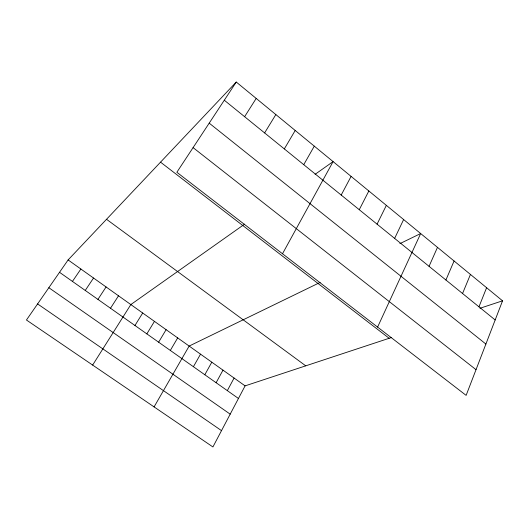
<?xml version="1.0" encoding="UTF-8"?>
<svg xmlns="http://www.w3.org/2000/svg" width="529" height="529" viewBox="0 0 529 529"><rect width="100%" height="100%" fill="white"/><g stroke="black" fill="none" stroke-linecap="round" stroke-linejoin="round"><path stroke-width="0.79" d="M502.55 300.816L466.128 395.375L176.858 172.269L236.265 82.048L502.55 300.816L479.975 308.275M478.97 306.827L486.601 287.716M462.551 293.509L470.446 274.439M445.914 280.006L454.074 260.989M429.052 266.332L437.483 247.36M377.6 327.094L420.667 233.547L399.864 243.657M394.634 238.407L403.627 219.548M377.071 224.157L386.355 205.358M359.257 209.709L368.845 190.969M391.42 337.535L245.092 385.872L212.916 446.952L26.45 320.012L68.109 259.937L236.265 82.048M341.198 195.056L351.097 176.388M227.331 390.633L234.089 378.043M216.116 382.725L222.993 370.148M282.506 253.748L333.098 161.596L315.105 174.319M204.816 374.757L211.805 362.186M193.416 366.716L200.524 354.159M303.745 164.671L314.292 146.149M154.078 406.9L189.151 346.065L320.164 282.393M170.325 350.436L177.678 337.905M284.324 148.913L295.208 130.471M158.634 342.19L166.113 329.679M146.844 333.878L154.455 321.381M264.612 132.924L275.847 114.568M134.955 325.494L142.691 313.009M92.641 365.076L130.835 304.572L244.636 224.131M244.61 116.691L256.201 98.427M110.501 308.255L118.509 295.804M97.931 299.388L106.078 286.956M85.242 290.441L93.534 278.029M72.447 281.415L80.877 269.023M37.599 303.93L221.512 430.632M48.847 287.716L230.194 414.154M59.532 272.309L238.453 398.476M68.109 259.937L245.092 385.872M106.527 219.297L305.749 365.837M160.538 162.158L389.152 338.282M193.085 147.624L476.027 369.678M209.206 123.145L485.893 344.055M224.303 100.219L495.17 319.972"/></g></svg>
